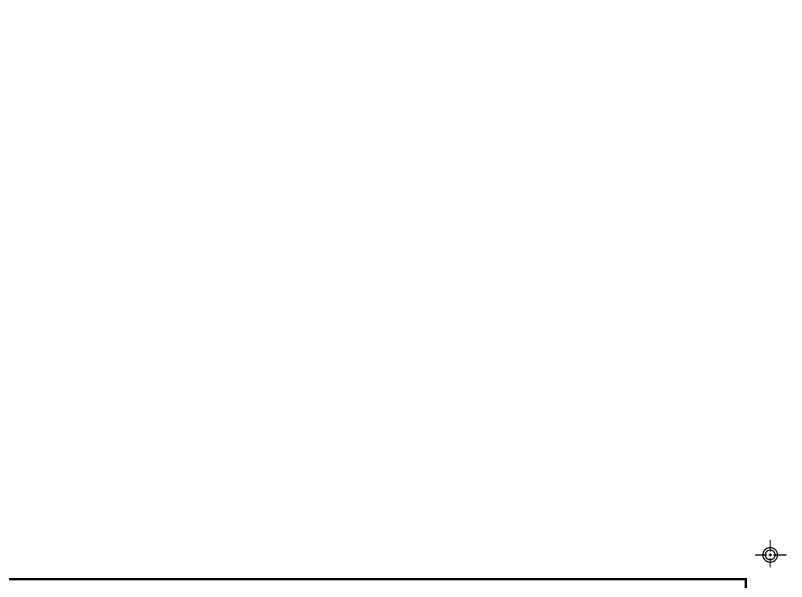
# Model space of a CAD drawing. Extents: x -0.16 to 8.87, y -0.15 to 6.46.
# Drawn here: x 5.691 to 8.868, y 3.99 to 6.321 of the extents above; entities that cross this region are included whole.
import ezdxf

# ---------------------------------------------------------------- set-up
doc = ezdxf.new("R2010")
doc.units = 0
doc.layers.add('2D_LINE_00', color=130, linetype='CONTINUOUS')
doc.layers.add('BOARD_OUTLINE_00', color=4, linetype='CONTINUOUS')

# ---------------------------------------------------------------- blocks, each defined once
blk = doc.blocks.new('SMOOTH_0$01')
at = {"const_width": 0.005}
blk.add_lwpolyline([(-0.0025, 0, 1), (0.0025, 0, 1)], format="xyb", close=True, dxfattribs=at)
blk = doc.blocks.new('BOARD_3')
at = {"layer": 'BOARD_OUTLINE_00', "const_width": 0.01}
blk.add_lwpolyline([(0, 0), (8.7, 0), (8.7, 4), (5.459, 4), (5.459, 6.316), (2.9, 6.316), (2.9, 4), (0, 4)], close=True, dxfattribs=at)
at = {"layer": 'BOARD_OUTLINE_00'}
blk.add_blockref('SMOOTH_0$01', (8.7, 4), dxfattribs=at)
blk = doc.blocks.new('SMOOTH_0$005')
at = {"const_width": 0.0025}
blk.add_lwpolyline([(-0.00125, 0, 1), (0.00125, 0, 1)], format="xyb", close=True, dxfattribs=at)
blk = doc.blocks.new('DRAWING_43')
at = {"layer": '2D_LINE_00', "const_width": 0.005}
for points in [[(0, -0.03, 1), (0, 0.03, 1)], [(0, -0.02, 1), (0, 0.02, 1)]]:
    blk.add_lwpolyline(points, format="xyb", close=True, dxfattribs=at)
for points in [[(0, 0.015), (0, 0.06)], [(-0.06, 0), (-0.015, 0)], [(0, 0), (-0.005, 0)], [(0, 0), (0, 0.005)], [(0, 0), (0.005, 0)], [(0, 0), (0, -0.005)], [(0.015, 0), (0.065, 0)], [(0, -0.015), (0, -0.049)]]:
    blk.add_lwpolyline(points, dxfattribs=at)
at = {"layer": '2D_LINE_00'}
for p in [(0, 0.06), (-0.06, 0), (-0.015, 0), (-0.005, 0), (0, 0.015), (0, 0.005), (0, 0), (0, 0), (0, 0), (0, 0), (0.005, 0), (0.015, 0), (0.065, 0), (0, -0.005), (0, -0.015), (0, -0.049)]:
    blk.add_blockref('SMOOTH_0$005', p, dxfattribs=at)

msp = doc.modelspace()

# ---------------------------------------------------------------- block references
for name, p in [('BOARD_3', (0, 0)), ('DRAWING_43', (8.8, 4.1))]:
    msp.add_blockref(name, p)

doc.saveas('drawing.dxf')
